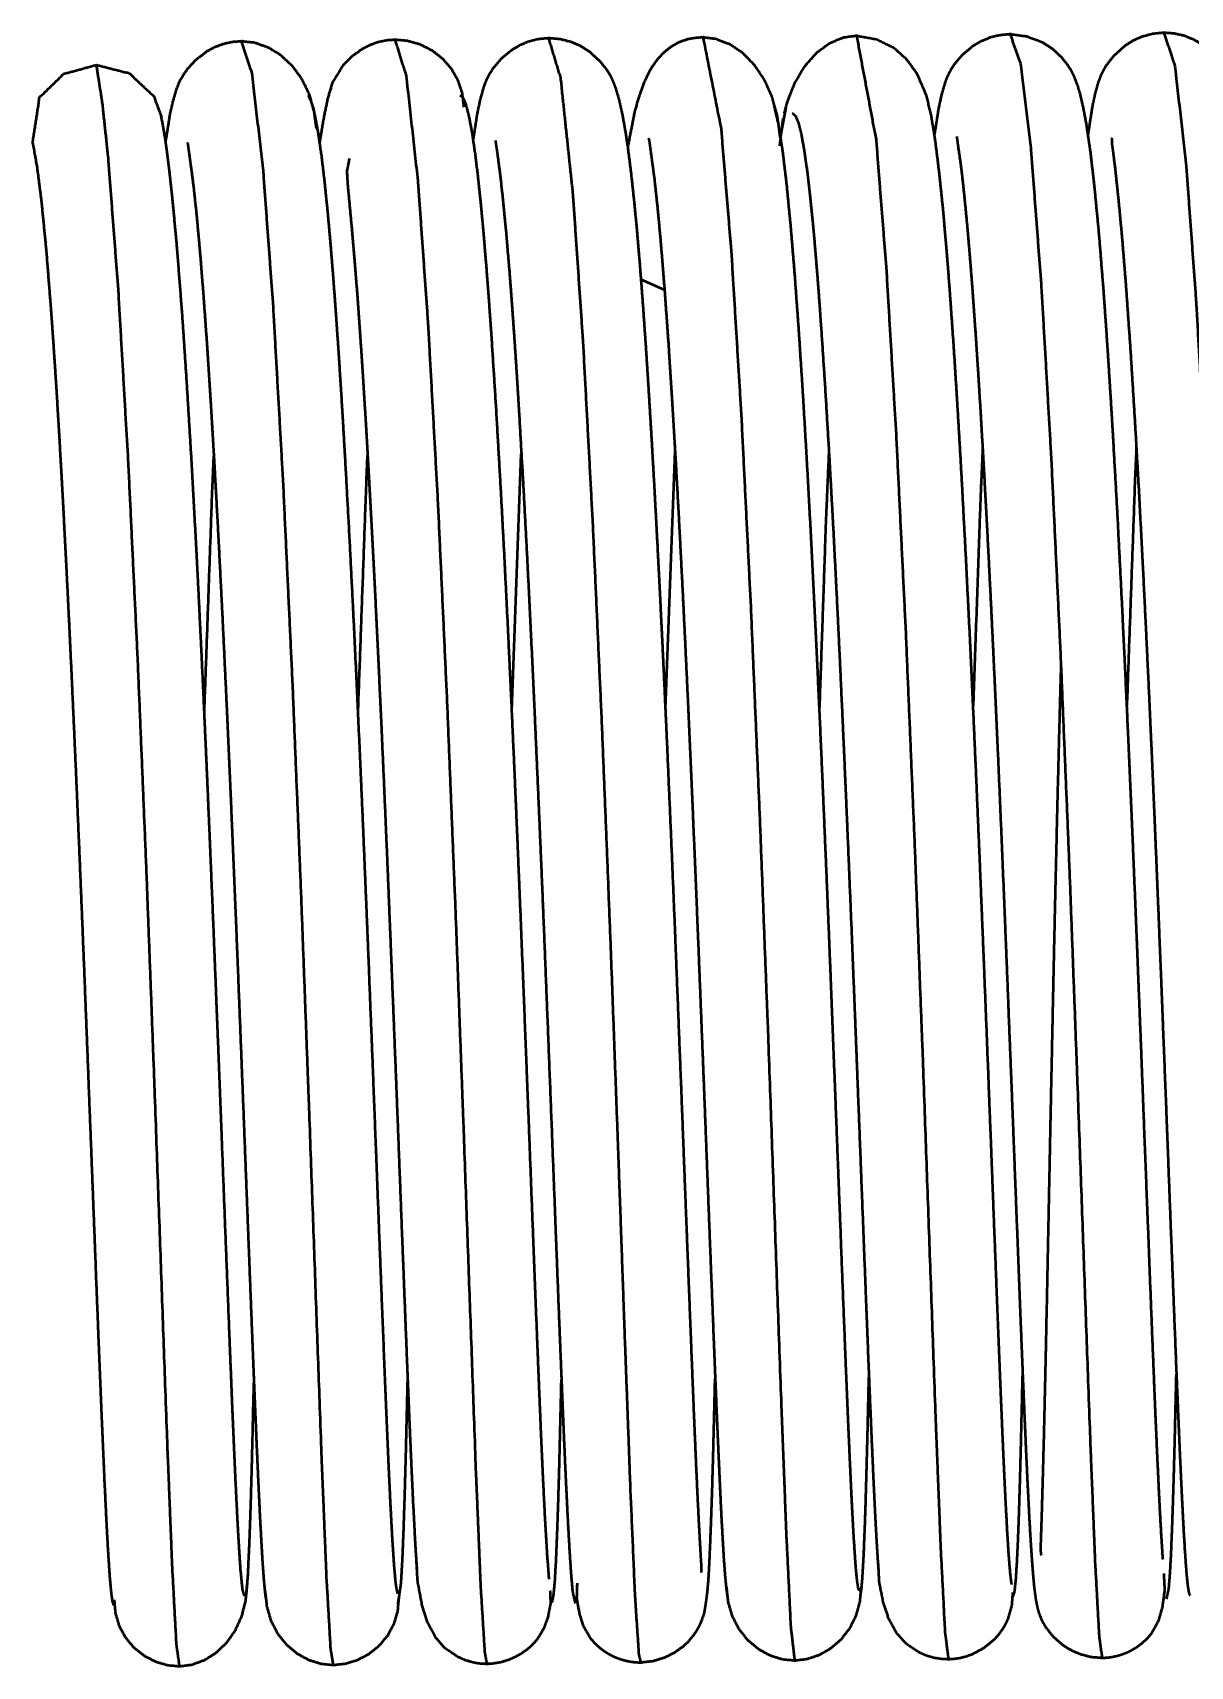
# Paper-space layout 'Layout1' of a CAD drawing. Header units: millimetres. Extents: x 69 to 348, y 30 to 269.
# Drawn here: x 165.58 to 170.85, y 125.33 to 132.77 of the extents above; entities that cross this region are included whole.
import ezdxf

# ---------------------------------------------------------------- set-up
doc = ezdxf.new("R2010")
doc.units = ezdxf.units.MM
doc.layers.add('170', color=7, linetype='Continuous', true_color=0xffffff)

psp = doc.layouts.get("Layout1")

# ---------------------------------------------------------------- linework, layer by layer
at = {"layer": '170', "color": 155, "linetype": 'Continuous', "lineweight": 50}
for p, q in [((168.9947, 132.3754), (168.9796, 132.2508)), ((169.0074, 132.4277), (168.9834, 132.2968)), ((168.347, 131.6451), (168.4532, 131.5971)), ((167.7607, 129.678), (167.8038, 130.8489)), ((168.4607, 129.6866), (168.504, 130.8612)), ((170.7235, 125.8247), (170.722, 125.8524)), ((167.3317, 125.7309), (167.3306, 125.729))]:
    psp.add_line(p, q, dxfattribs=at)
for points, knots in [([(167.9349, 132.7415), (167.8838, 132.7369), (167.8359, 132.7251), (167.7965, 132.7087), (167.76, 132.6872), (167.711, 132.6461), (167.6743, 132.6031), (167.6577, 132.5769), (167.6465, 132.5549), (167.6382, 132.5356), (167.6322, 132.5187), (167.6166, 132.464), (167.6029, 132.4003), (167.5843, 132.2803)], [0, 0, 0.079626, 0.156317, 0.222499, 0.28822, 0.387506, 0.475238, 0.523331, 0.561629, 0.594336, 0.622078, 0.710385, 0.81159, 1, 1]), ([(168.6245, 125.7569), (168.6249, 125.773), (168.6232, 125.8023), (168.6207, 125.8441), (168.6166, 125.9142), (168.612, 126.0009), (168.6068, 126.1068), (168.6012, 126.2279), (168.5957, 126.3537), (168.5899, 126.4915), (168.5784, 126.7764), (168.5556, 127.3606), (168.5331, 127.9451), (168.5047, 128.6655), (168.4871, 129.0917), (168.4686, 129.5176), (168.4581, 129.7494), (168.4473, 129.9779), (168.4357, 130.2162), (168.4238, 130.4484), (168.411, 130.6866), (168.398, 130.9155), (168.3842, 131.1442), (168.3702, 131.3599), (168.3568, 131.5491), (168.3433, 131.7245), (168.331, 131.868), (168.3185, 131.9991), (168.3038, 132.1336), (168.2886, 132.2516), (168.2757, 132.3352), (168.2619, 132.4088), (168.2504, 132.4587), (168.2376, 132.5034), (168.2297, 132.5259), (168.2204, 132.5491), (168.2112, 132.569), (168.1965, 132.5934), (168.1619, 132.6366), (168.1127, 132.6811), (168.0743, 132.7052), (168.0322, 132.7235), (167.9799, 132.7367), (167.9235, 132.7414)], [0, 0, 0.002246, 0.006332, 0.012161, 0.021933, 0.034024, 0.04878, 0.065655, 0.083175, 0.102372, 0.14206, 0.223437, 0.304859, 0.405206, 0.46458, 0.523906, 0.556213, 0.588053, 0.621252, 0.653614, 0.686825, 0.718737, 0.750629, 0.780716, 0.807115, 0.831591, 0.851639, 0.869974, 0.88881, 0.905361, 0.917137, 0.927561, 0.934694, 0.941165, 0.944487, 0.947965, 0.951009, 0.954974, 0.962683, 0.971908, 0.978226, 0.984609, 0.992129, 1, 1]), ([(168.3483, 125.3482), (168.34, 125.3835), (168.3223, 125.6477), (168.3009, 126.1436), (168.2754, 126.8358), (168.2453, 127.6839), (168.2108, 128.626), (168.1723, 129.5951), (168.1303, 130.5253), (168.0858, 131.3563), (168.0397, 132.0288), (167.9835, 132.5596), (167.9288, 132.7415)], [0, 0, 0.004888, 0.04061, 0.107572, 0.20103, 0.315515, 0.442697, 0.573534, 0.699161, 0.81143, 0.902376, 0.974383, 1, 1]), ([(168.6352, 132.7455), (168.5943, 132.7419), (168.5594, 132.7358), (168.519, 132.7219), (168.488, 132.704), (168.453, 132.6765), (168.4234, 132.6454), (168.3925, 132.6009), (168.367, 132.5506), (168.3411, 132.4828), (168.3194, 132.4065), (168.2883, 132.2476)], [0, 0, 0.061465, 0.114663, 0.178654, 0.232399, 0.299231, 0.363648, 0.444839, 0.529442, 0.638245, 0.75726, 1, 1]), ([(168.9827, 132.2897), (168.9698, 132.3855), (168.9465, 132.4717), (168.9113, 132.5508), (168.8662, 132.6182), (168.8122, 132.6735), (168.753, 132.7134), (168.6901, 132.7375), (168.6239, 132.7453)], [0, 0, 0.151869, 0.292209, 0.428213, 0.555701, 0.677107, 0.78941, 0.895225, 1, 1]), ([(168.6308, 132.7453), (168.713, 132.3292), (168.7594, 131.7689), (168.805, 131.0227), (168.8486, 130.1437), (168.8891, 129.1876), (168.926, 128.2208), (168.9867, 126.5259), (169.0105, 125.9104), (169.0302, 125.5094), (169.0479, 125.357)], [0, 0, 0.057281, 0.133195, 0.234153, 0.352999, 0.482215, 0.612865, 0.841892, 0.925067, 0.979285, 1, 1]), ([(169.3352, 132.7526), (169.2685, 132.7435), (169.2053, 132.7167), (169.1461, 132.6728), (169.0924, 132.6123), (169.048, 132.5382), (169.0136, 132.4514), (168.9995, 132.3987)], [0, 0, 0.128382, 0.259076, 0.399473, 0.553652, 0.718147, 0.896011, 1, 1]), ([(170.0364, 125.703), (170.0302, 125.7515), (170.0235, 125.8313), (170.0171, 125.9313), (170.0103, 126.0559), (170.0038, 126.1878), (169.997, 126.3371), (169.9907, 126.4838), (169.9841, 126.643), (169.9681, 127.0472), (169.954, 127.4097), (169.9428, 127.7021), (169.9289, 128.0607), (169.9112, 128.5103), (169.8887, 129.0602), (169.875, 129.3808), (169.8609, 129.6989), (169.8443, 130.0543), (169.8271, 130.3982), (169.8086, 130.7462), (169.7896, 131.0732), (169.7722, 131.3461), (169.7546, 131.5966), (169.739, 131.7951), (169.723, 131.9739), (169.7088, 132.1106), (169.695, 132.2271), (169.6838, 132.3082), (169.6705, 132.3868), (169.6484, 132.4806), (169.605, 132.5806), (169.5594, 132.6434), (169.501, 132.696), (169.4195, 132.7355), (169.3232, 132.7525)], [0, 0, 0.006756, 0.017807, 0.031637, 0.048854, 0.067078, 0.087712, 0.107979, 0.12996, 0.185797, 0.235857, 0.276246, 0.325779, 0.38788, 0.463831, 0.508119, 0.55206, 0.601165, 0.648694, 0.696784, 0.741989, 0.779735, 0.814384, 0.841866, 0.866645, 0.885609, 0.901808, 0.913103, 0.924104, 0.937411, 0.952451, 0.963166, 0.974007, 0.986505, 1, 1]), ([(169.3297, 132.7526), (169.4185, 132.2798), (169.4649, 131.6947), (169.5102, 130.9291), (169.5535, 130.0376), (169.5937, 129.0771), (169.6301, 128.1137), (169.6897, 126.4482), (169.7129, 125.8568), (169.7322, 125.4839), (169.748, 125.3631)], [0, 0, 0.06495, 0.144195, 0.247736, 0.368242, 0.498046, 0.628216, 0.853228, 0.933134, 0.983544, 1, 1]), ([(170.0348, 132.7595), (169.9837, 132.755), (169.9357, 132.7432), (169.8963, 132.7268), (169.8598, 132.7054), (169.8107, 132.6644), (169.7741, 132.6215), (169.7575, 132.5955), (169.7463, 132.5736), (169.738, 132.5545), (169.732, 132.5379), (169.7166, 132.485), (169.703, 132.4233), (169.6839, 132.301)], [0, 0, 0.079963, 0.156935, 0.223356, 0.289268, 0.388928, 0.476696, 0.524868, 0.563076, 0.595471, 0.623003, 0.708932, 0.807306, 1, 1]), ([(170.725, 125.8163), (170.7185, 125.9138), (170.7116, 126.0352), (170.705, 126.1682), (170.698, 126.3203), (170.6913, 126.4743), (170.6843, 126.6424), (170.6709, 126.9784), (170.6539, 127.4173), (170.6385, 127.8161), (170.6255, 128.1518), (170.6153, 128.4112), (170.6053, 128.6616), (170.5928, 128.9673), (170.581, 129.2468), (170.5688, 129.5255), (170.5536, 129.8594), (170.5379, 130.1858), (170.5189, 130.5567), (170.4994, 130.9075), (170.4883, 131.0931), (170.4771, 131.2704), (170.4656, 131.4417), (170.454, 131.6034), (170.4335, 131.858), (170.4123, 132.0777), (170.3951, 132.2249), (170.3769, 132.3491), (170.3625, 132.4265), (170.3467, 132.4928), (170.3352, 132.5302), (170.3202, 132.5682), (170.3142, 132.581), (170.3057, 132.5966), (170.2886, 132.6227), (170.2653, 132.652), (170.2242, 132.6906), (170.1757, 132.722), (170.1045, 132.7486), (170.0236, 132.7594)], [0, 0, 0.013684, 0.030703, 0.04934, 0.070656, 0.092247, 0.115791, 0.162871, 0.224364, 0.280244, 0.32728, 0.363616, 0.398713, 0.441537, 0.480705, 0.519761, 0.566563, 0.612312, 0.664296, 0.713489, 0.739522, 0.764397, 0.788437, 0.81112, 0.846882, 0.877794, 0.898543, 0.916109, 0.927135, 0.936675, 0.942155, 0.947868, 0.949846, 0.952342, 0.956708, 0.961954, 0.96984, 0.97793, 0.988569, 1, 1]), ([(170.0288, 132.7595), (170.0757, 132.6249), (170.124, 132.2271), (170.1703, 131.6178), (170.2155, 130.8337), (170.2584, 129.9307), (170.2982, 128.9665), (170.334, 128.0075), (170.3926, 126.3731), (170.4153, 125.8064), (170.4342, 125.4621), (170.4477, 125.3691)], [0, 0, 0.019236, 0.073316, 0.155779, 0.26177, 0.383783, 0.514012, 0.643532, 0.864238, 0.940775, 0.987316, 1, 1]), ([(170.7349, 132.7664), (170.6798, 132.7612), (170.6284, 132.7477), (170.5872, 132.7293), (170.5493, 132.7052), (170.5007, 132.6608), (170.4659, 132.6166), (170.4512, 132.5916), (170.4417, 132.5709), (170.4327, 132.5479), (170.4255, 132.5264), (170.4137, 132.4827), (170.4033, 132.4335), (170.3831, 132.3024)], [0, 0, 0.085485, 0.167471, 0.237175, 0.306446, 0.408001, 0.494751, 0.539544, 0.574627, 0.612897, 0.647722, 0.717692, 0.7952, 1, 1]), ([(171.4398, 125.7197), (171.433, 125.7419), (171.4269, 125.7962), (171.4205, 125.8824), (171.4141, 125.9889), (171.4073, 126.1198), (171.4007, 126.2595), (171.3937, 126.4174), (171.3871, 126.5748), (171.3737, 126.9085), (171.3608, 127.2397), (171.344, 127.6783), (171.333, 127.9635), (171.315, 128.4224), (171.2924, 128.9804), (171.2783, 129.3118), (171.2638, 129.6413), (171.2465, 130.0147), (171.2285, 130.3767), (171.2075, 130.7689), (171.186, 131.1347), (171.1742, 131.3191), (171.1623, 131.4935), (171.151, 131.6472), (171.1396, 131.7909), (171.1194, 132.0121), (171.0986, 132.2002), (171.0817, 132.3231), (171.0629, 132.4275), (171.0478, 132.4918), (171.0309, 132.5469), (171.0243, 132.5643), (171.0155, 132.584), (171.0038, 132.6061), (170.9864, 132.6326), (170.949, 132.6749), (170.8988, 132.7153), (170.862, 132.7362), (170.8222, 132.7518), (170.7741, 132.7627), (170.7229, 132.7663)], [0, 0, 0.003199, 0.010741, 0.022664, 0.037381, 0.055469, 0.074765, 0.096571, 0.118304, 0.164372, 0.210102, 0.270659, 0.310033, 0.373398, 0.450432, 0.496194, 0.541703, 0.593274, 0.643277, 0.697463, 0.748009, 0.773497, 0.797617, 0.818873, 0.838768, 0.869406, 0.895513, 0.912634, 0.927271, 0.936386, 0.944337, 0.946898, 0.94987, 0.953327, 0.957698, 0.965488, 0.974383, 0.980217, 0.986113, 0.992916, 1, 1]), ([(170.729, 132.7665), (170.7786, 132.614), (170.8295, 132.1713), (170.8757, 131.5384), (170.9207, 130.7366), (170.9633, 129.8228), (171.0026, 128.856), (171.038, 127.9023), (171.0955, 126.3007), (171.1177, 125.7594), (171.1362, 125.4439), (171.1479, 125.3751)], [0, 0, 0.021633, 0.081767, 0.167393, 0.275765, 0.399205, 0.529774, 0.65856, 0.874817, 0.947935, 0.990579, 1, 1]), ([(166.5352, 132.7274), (166.4882, 132.7236), (166.4438, 132.7136), (166.4062, 132.6993), (166.3712, 132.6803), (166.321, 132.6413), (166.2823, 132.5998), (166.249, 132.5485), (166.2322, 132.5058), (166.2169, 132.4539), (166.2048, 132.4014), (166.1841, 132.2722)], [0, 0, 0.073841, 0.145083, 0.207977, 0.270322, 0.369823, 0.458591, 0.554488, 0.626149, 0.710935, 0.795182, 1, 1]), ([(166.8719, 132.3297), (166.8603, 132.4127), (166.8383, 132.4877), (166.8044, 132.5567), (166.7607, 132.616), (166.7081, 132.6645), (166.6501, 132.6996), (166.5886, 132.7206), (166.5237, 132.7273)], [0, 0, 0.143858, 0.278167, 0.410304, 0.536803, 0.659812, 0.776166, 0.887864, 1, 1]), ([(166.9481, 125.3363), (166.9363, 125.4108), (166.9177, 125.7335), (166.8954, 126.2813), (166.8376, 127.8912), (166.8021, 128.8464), (166.7627, 129.8126), (166.72, 130.7238), (166.675, 131.5212), (166.6288, 132.1483), (166.5784, 132.5802), (166.5294, 132.7274)], [0, 0, 0.010183, 0.053803, 0.127785, 0.345175, 0.474157, 0.604651, 0.727744, 0.835532, 0.920375, 0.97906, 1, 1]), ([(167.2357, 132.7344), (167.1926, 132.7312), (167.1529, 132.7234), (167.1169, 132.711), (167.0843, 132.695), (167.0312, 132.6571), (166.9919, 132.6169), (166.9439, 132.5408), (166.923, 132.4699), (166.9052, 132.3852), (166.8884, 132.2866), (166.8854, 132.2659)], [0, 0, 0.066332, 0.128602, 0.18713, 0.242805, 0.343136, 0.429531, 0.567726, 0.681211, 0.814207, 0.967925, 1, 1]), ([(167.5433, 132.4276), (167.5355, 132.4901), (167.5168, 132.5476), (167.4865, 132.6007), (167.4464, 132.6471), (167.3975, 132.6851), (167.343, 132.7127), (167.2853, 132.729), (167.2238, 132.7343)], [0, 0, 0.128422, 0.251696, 0.376288, 0.501376, 0.627576, 0.751933, 0.8743, 1, 1]), ([(167.6482, 125.3422), (167.6382, 125.3953), (167.62, 125.6889), (167.5982, 126.211), (167.5415, 127.7869), (167.5065, 128.736), (167.4676, 129.7042), (167.4252, 130.6253), (167.3804, 131.44), (167.3342, 132.0901), (167.2813, 132.5682), (167.2298, 132.7344)], [0, 0, 0.007291, 0.046981, 0.11749, 0.33027, 0.45842, 0.589155, 0.713582, 0.823668, 0.911609, 0.976513, 1, 1]), ([(165.5795, 132.2647), (165.611, 132.472), (165.7208, 132.5787), (165.87, 132.6202)], [0, 0, 0.404987, 0.700861, 1, 1]), ([(166.2486, 125.3303), (166.2344, 125.4299), (166.2154, 125.7814), (166.1925, 126.3543), (166.1337, 127.9967), (166.0977, 128.9569), (166.0578, 129.9202), (166.0148, 130.8204), (165.9695, 131.5999), (165.9233, 132.2033), (165.8965, 132.4513), (165.87, 132.6202)], [0, 0, 0.01378, 0.061987, 0.140508, 0.365565, 0.497162, 0.629202, 0.752625, 0.859556, 0.942429, 0.976594, 1, 1]), ([(165.87, 132.6202), (166.0196, 132.5814), (166.1305, 132.4768), (166.1653, 132.3841)], [0, 0, 0.3805, 0.756213, 1, 1]), ([(167.2418, 125.6606), (167.234, 125.6964), (167.2254, 125.7859), (167.2174, 125.9083), (167.2088, 126.069), (167.201, 126.2338), (167.1927, 126.4225), (167.1855, 126.595), (167.17, 126.9824), (167.1562, 127.3378), (167.1435, 127.6675), (167.1284, 128.0579), (167.11, 128.5252), (167.0993, 128.7897), (167.086, 129.1083), (167.0722, 129.4266), (167.0556, 129.793), (167.0385, 130.1507), (167.0183, 130.5441), (166.9976, 130.9145), (166.9861, 131.1061), (166.9744, 131.2884), (166.962, 131.4701), (166.9495, 131.6396), (166.9363, 131.8037), (166.923, 131.9515), (166.909, 132.0885), (166.895, 132.2058), (166.8803, 132.3077), (166.8658, 132.3872), (166.8506, 132.4461), (166.8356, 132.4802)], [0, 0, 0.005362, 0.01851, 0.036445, 0.059986, 0.084112, 0.111735, 0.136979, 0.19369, 0.245705, 0.293957, 0.351088, 0.419492, 0.458201, 0.504831, 0.551427, 0.605068, 0.657443, 0.715052, 0.769314, 0.797382, 0.824095, 0.850737, 0.875593, 0.899661, 0.921375, 0.941507, 0.958784, 0.97384, 0.985658, 0.99456, 1, 1]), ([(167.9309, 125.7266), (167.922, 125.8405), (167.9124, 126.0029), (167.9034, 126.1848), (167.8937, 126.4011), (167.885, 126.6097), (167.8758, 126.8395), (167.8593, 127.2603), (167.8415, 127.7255), (167.8293, 128.04), (167.8138, 128.4346), (167.7966, 128.8585), (167.7855, 129.1243), (167.7741, 129.3899), (167.76, 129.7049), (167.7455, 130.0142), (167.7282, 130.3643), (167.7104, 130.6992), (167.6896, 131.0588), (167.6685, 131.3882), (167.6568, 131.5536), (167.645, 131.7073), (167.6326, 131.8561), (167.6201, 131.99), (167.6069, 132.1144), (167.5938, 132.221), (167.58, 132.314), (167.5663, 132.3868), (167.552, 132.4411), (167.5379, 132.4724), (167.5249, 132.4803)], [0, 0, 0.016861, 0.04087, 0.06773, 0.099681, 0.130479, 0.164416, 0.226549, 0.295232, 0.341663, 0.399928, 0.462522, 0.501775, 0.540994, 0.587513, 0.633192, 0.684914, 0.734386, 0.787535, 0.836234, 0.860697, 0.883445, 0.905472, 0.925312, 0.943765, 0.959616, 0.97348, 0.984408, 0.992704, 0.997763, 1, 1]), ([(166.5435, 125.6503), (166.5351, 125.6805), (166.5262, 125.77), (166.5166, 125.9165), (166.5073, 126.0948), (166.4972, 126.3132), (166.4877, 126.538), (166.4775, 126.7895), (166.4581, 127.2857), (166.4399, 127.7581), (166.4237, 128.1747), (166.417, 128.3446), (166.4039, 128.6723), (166.3892, 129.0303), (166.3806, 129.2317), (166.3699, 129.4782), (166.3589, 129.7225), (166.3454, 130.0078), (166.3317, 130.286), (166.3153, 130.5974), (166.2986, 130.8937), (166.2792, 131.2097), (166.2595, 131.499), (166.2371, 131.7865), (166.2144, 132.0295), (166.2021, 132.1407), (166.1899, 132.2369), (166.177, 132.322), (166.1641, 132.3906)], [0, 0, 0.004645, 0.017951, 0.039698, 0.06613, 0.0985, 0.131812, 0.169086, 0.242609, 0.31261, 0.374339, 0.399511, 0.44807, 0.501129, 0.530972, 0.567499, 0.603713, 0.646005, 0.687244, 0.733413, 0.777359, 0.824228, 0.867163, 0.909856, 0.946002, 0.962559, 0.976922, 0.989672, 1, 1]), ([(169.3433, 125.6736), (169.338, 125.6859), (169.3328, 125.72), (169.3273, 125.7762), (169.3214, 125.8572), (169.3151, 125.961), (169.3083, 126.0904), (169.3012, 126.2413), (169.2934, 126.4172), (169.2852, 126.6129), (169.2763, 126.8326), (169.257, 127.3305), (169.2349, 127.9016), (169.2103, 128.5296), (169.197, 128.8563), (169.1829, 129.1926), (169.1684, 129.5278), (169.153, 129.8657), (169.1372, 130.1952), (169.1206, 130.5201), (169.1037, 130.8293), (169.0861, 131.1267), (169.0682, 131.4018), (169.0498, 131.6565), (169.0312, 131.8813), (169.0123, 132.0763), (168.9934, 132.2338), (168.9742, 132.3541), (168.9552, 132.4336)], [0, 0, 0.001975, 0.007059, 0.015394, 0.02739, 0.042741, 0.061867, 0.084158, 0.11015, 0.139059, 0.171511, 0.245055, 0.329415, 0.422179, 0.470436, 0.520121, 0.569648, 0.619563, 0.668259, 0.716278, 0.761983, 0.805957, 0.846639, 0.884334, 0.917635, 0.946542, 0.969957, 0.987947, 1, 1]), ([(169.038, 132.3984), (169.0393, 132.3986), (169.0525, 132.3873), (169.0659, 132.3534), (169.0789, 132.3002), (169.0919, 132.2268), (169.1044, 132.1383), (169.1171, 132.0318), (169.1291, 131.9141), (169.1411, 131.7811), (169.1525, 131.6417), (169.1638, 131.4903), (169.1845, 131.1842), (169.2049, 130.8455), (169.2226, 130.5258), (169.2399, 130.1883), (169.2544, 129.8868), (169.2685, 129.5777), (169.2801, 129.3149), (169.2914, 129.0504), (169.3089, 128.6252), (169.3215, 128.3079), (169.3303, 128.0837), (169.3413, 127.8004), (169.3557, 127.4272), (169.3727, 126.9881), (169.3823, 126.7446), (169.3914, 126.5211), (169.4015, 126.2855), (169.4109, 126.0826), (169.4159, 125.9849), (169.4207, 125.8988), (169.4257, 125.8203), (169.4304, 125.7555)], [0, 0, 0.000196, 0.002798, 0.008269, 0.016485, 0.02767, 0.041073, 0.057167, 0.074918, 0.094946, 0.115926, 0.138708, 0.184734, 0.235632, 0.283671, 0.334363, 0.379644, 0.426068, 0.465541, 0.505252, 0.569096, 0.616739, 0.650397, 0.69293, 0.74896, 0.814875, 0.851437, 0.884999, 0.920369, 0.95084, 0.965522, 0.978463, 0.990259, 1, 1]), ([(169.7866, 132.2935), (169.7869, 132.2835), (169.7926, 132.2436), (169.8021, 132.1779), (169.8091, 132.1224), (169.8163, 132.0576), (169.8252, 131.9707), (169.8345, 131.872), (169.8453, 131.7456), (169.8563, 131.6055), (169.8687, 131.4332), (169.8812, 131.2466), (169.8939, 131.043), (169.9064, 130.8275), (169.9183, 130.6128), (169.93, 130.3895), (169.941, 130.1711), (169.9518, 129.9469), (169.9618, 129.7308), (169.9717, 129.5115), (169.9892, 129.106), (170.006, 128.6994), (170.0335, 128.0056), (170.0564, 127.4128), (170.0813, 126.7767), (170.0879, 126.6132), (170.0944, 126.4599), (170.1012, 126.3048), (170.1078, 126.1633), (170.1147, 126.0268), (170.1215, 125.9072), (170.1275, 125.8154), (170.1336, 125.7373), (170.1386, 125.6861), (170.1445, 125.6415), (170.1496, 125.6132), (170.1556, 125.5873), (170.16, 125.5723), (170.1681, 125.5512), (170.1711, 125.5442), (170.1754, 125.5353), (170.1818, 125.5235), (170.1897, 125.5102), (170.2252, 125.465), (170.2701, 125.4265), (170.3077, 125.4035), (170.3482, 125.386), (170.3993, 125.3732), (170.4534, 125.3692)], [0, 0, 0.001407, 0.00707, 0.016396, 0.024262, 0.033433, 0.0457, 0.05964, 0.077472, 0.097215, 0.121502, 0.147788, 0.176453, 0.20679, 0.237016, 0.268445, 0.299184, 0.330727, 0.361132, 0.391993, 0.449033, 0.506231, 0.603817, 0.68721, 0.776675, 0.799679, 0.821241, 0.843056, 0.862976, 0.882178, 0.899013, 0.911943, 0.922962, 0.930186, 0.93651, 0.940552, 0.944284, 0.946485, 0.949671, 0.950729, 0.952122, 0.954006, 0.95618, 0.964263, 0.972577, 0.978776, 0.984964, 0.992377, 1, 1]), ([(165.5794, 132.2652), (165.5994, 132.1518), (165.6193, 131.9947), (165.6412, 131.7714), (165.6628, 131.5), (165.6743, 131.3369), (165.6858, 131.1626), (165.6976, 130.9697), (165.7093, 130.7666), (165.7213, 130.5448), (165.7332, 130.314), (165.7461, 130.0534), (165.7587, 129.7851), (165.7723, 129.4827), (165.7855, 129.1761), (165.7996, 128.8389), (165.8132, 128.5033), (165.8408, 127.7956), (165.8677, 127.0975), (165.8808, 126.7641), (165.8929, 126.4656), (165.9049, 126.189), (165.916, 125.9613), (165.9215, 125.863), (165.9267, 125.7801), (165.9318, 125.7117), (165.9368, 125.6608), (165.9416, 125.627), (165.9462, 125.6118), (165.9478, 125.6108)], [0, 0, 0.017275, 0.041021, 0.074665, 0.115497, 0.140026, 0.166218, 0.195199, 0.22571, 0.259017, 0.293679, 0.332811, 0.373098, 0.418487, 0.464509, 0.515119, 0.565496, 0.671708, 0.776478, 0.82652, 0.871329, 0.912839, 0.947038, 0.961801, 0.974251, 0.984545, 0.992216, 0.997338, 0.999721, 1, 1]), ([(166.2843, 132.265), (166.2846, 132.2634), (166.287, 132.2481), (166.2907, 132.2199), (166.2992, 132.1595), (166.31, 132.0762), (166.3248, 131.941), (166.34, 131.7756), (166.3571, 131.5628), (166.3743, 131.3209), (166.3906, 131.0683), (166.4066, 130.7961), (166.4216, 130.5234), (166.4365, 130.2374), (166.4501, 129.9593), (166.4634, 129.6737), (166.4756, 129.4018), (166.4875, 129.1273), (166.4996, 128.8376), (166.5113, 128.5493), (166.5377, 127.8783), (166.5654, 127.1597), (166.5793, 126.8058), (166.5862, 126.6326), (166.5929, 126.4708), (166.5997, 126.3122), (166.6061, 126.1678), (166.6127, 126.0315), (166.6189, 125.9127), (166.6252, 125.8077), (166.6311, 125.7243), (166.6371, 125.6615), (166.6427, 125.6237)], [0, 0, 0.000236, 0.002574, 0.006847, 0.016016, 0.028641, 0.049087, 0.074046, 0.106148, 0.142594, 0.18064, 0.221639, 0.262689, 0.305733, 0.347587, 0.390571, 0.431478, 0.472775, 0.51636, 0.559739, 0.660677, 0.768779, 0.822008, 0.848067, 0.872418, 0.896281, 0.918007, 0.938516, 0.956394, 0.972216, 0.984773, 0.994262, 1, 1]), ([(167.6864, 132.2754), (167.6864, 132.2714), (167.6894, 132.2496), (167.6947, 132.2135), (167.7047, 132.1381), (167.7166, 132.0364), (167.7331, 131.8704), (167.7503, 131.6676), (167.7605, 131.5327), (167.7709, 131.3869), (167.7817, 131.2241), (167.7925, 131.0516), (167.8122, 130.7104), (167.8316, 130.3443), (167.8484, 130.0037), (167.8648, 129.6516), (167.8787, 129.3386), (167.8922, 129.0228), (167.9034, 128.7537), (167.9232, 128.2575), (167.9433, 127.7402), (167.9607, 127.2892), (167.974, 126.9472), (167.9879, 126.5999), (167.9947, 126.4345), (168.002, 126.2669), (168.009, 126.1165), (168.0162, 125.9723), (168.0231, 125.8509), (168.0302, 125.7464), (168.0369, 125.672), (168.0486, 125.618)], [0, 0, 0.000603, 0.003899, 0.009381, 0.020783, 0.036128, 0.061149, 0.091656, 0.111953, 0.133857, 0.158328, 0.184248, 0.235493, 0.29046, 0.341582, 0.394446, 0.441414, 0.48881, 0.52919, 0.603659, 0.68128, 0.748957, 0.800274, 0.852386, 0.877201, 0.902364, 0.924943, 0.946587, 0.964809, 0.980527, 0.991717, 1, 1]), ([(168.3842, 132.2836), (168.3845, 132.2823), (168.3868, 132.2676), (168.3904, 132.2402), (168.3987, 132.181), (168.4094, 132.0989), (168.424, 131.9649), (168.4391, 131.8013), (168.456, 131.5912), (168.4731, 131.3529), (168.4892, 131.1037), (168.5052, 130.8349), (168.5202, 130.5647), (168.535, 130.2809), (168.5486, 130.0034), (168.562, 129.7182), (168.5742, 129.4454), (168.5861, 129.1698), (168.5984, 128.8782), (168.6102, 128.5878), (168.6369, 127.9121), (168.6647, 127.1891), (168.6787, 126.8324), (168.6857, 126.6575), (168.6924, 126.4939), (168.6992, 126.3336), (168.7058, 126.1877), (168.7123, 126.0501), (168.7186, 125.9306), (168.7249, 125.8256), (168.7309, 125.7428), (168.7369, 125.6806), (168.7425, 125.6439)], [0, 0, 0.000202, 0.002439, 0.006601, 0.015591, 0.02804, 0.048295, 0.072996, 0.104699, 0.140607, 0.178152, 0.218646, 0.25933, 0.302054, 0.343826, 0.386758, 0.427825, 0.469294, 0.513174, 0.55688, 0.658547, 0.767336, 0.821, 0.847317, 0.871933, 0.896053, 0.918018, 0.938723, 0.956719, 0.972543, 0.985023, 0.994411, 1, 1]), ([(170.4927, 132.2858), (170.4913, 132.2838), (170.492, 132.2617), (170.4978, 132.2187), (170.5084, 132.133), (170.5208, 132.0175), (170.5381, 131.8322), (170.5563, 131.6073), (170.576, 131.3281), (170.5956, 131.0158), (170.6131, 130.7103), (170.6303, 130.3856), (170.6453, 130.084), (170.66, 129.7726), (170.6726, 129.4944), (170.6848, 129.213), (170.695, 128.971), (170.7049, 128.7296), (170.7166, 128.4407), (170.7235, 128.2643), (170.7386, 127.8787), (170.7465, 127.6724), (170.7598, 127.3266), (170.7738, 126.9667), (170.7881, 126.6086), (170.7955, 126.4321), (170.8025, 126.2714), (170.8098, 126.1151), (170.8167, 125.9795), (170.8238, 125.8577), (170.8305, 125.7634), (170.8373, 125.6944), (170.8437, 125.6591), (170.8472, 125.6539)], [0, 0, 0.000371, 0.003693, 0.010225, 0.02322, 0.040711, 0.068716, 0.102678, 0.144799, 0.191895, 0.237956, 0.286884, 0.332332, 0.379265, 0.421172, 0.463562, 0.500012, 0.536378, 0.579893, 0.60647, 0.664546, 0.695625, 0.747705, 0.801912, 0.855857, 0.882435, 0.906648, 0.930198, 0.950626, 0.968991, 0.983227, 0.993665, 0.999064, 1, 1]), ([(167.0208, 132.1939), (167.0094, 132.1358), (167.0136, 132.0686), (167.0334, 131.8567), (167.0455, 131.7161), (167.0578, 131.5584), (167.0702, 131.3855), (167.0826, 131.1985), (167.095, 130.9988), (167.1073, 130.7881), (167.1195, 130.5671), (167.1315, 130.3382), (167.1434, 130.1016), (167.1553, 129.8526), (167.167, 129.5985), (167.1802, 129.3015), (167.1929, 129.0023), (167.207, 128.6596), (167.2352, 127.9472), (167.2636, 127.2097), (167.2841, 126.689), (167.2907, 126.5272), (167.2973, 126.3699), (167.3037, 126.2256), (167.31, 126.0896), (167.3161, 125.9696), (167.3221, 125.8626), (167.3279, 125.7738)], [0, 0, 0.009206, 0.019686, 0.052789, 0.074734, 0.099331, 0.126288, 0.155431, 0.186553, 0.219389, 0.253802, 0.289453, 0.326297, 0.365062, 0.404626, 0.450866, 0.497442, 0.550783, 0.661667, 0.776449, 0.857488, 0.882669, 0.907168, 0.929621, 0.950801, 0.969481, 0.986154, 1, 1]), ([(169.9039, 130.8761), (169.8939, 130.6478), (169.8606, 129.7037)], [0, 0, 0.194784, 1, 1]), ([(166.3611, 129.6689), (166.3971, 130.6782), (166.4042, 130.8392)], [0, 0, 0.862422, 1, 1]), ([(167.0608, 129.6694), (167.1006, 130.7671), (167.1039, 130.8422)], [0, 0, 0.935938, 1, 1]), ([(169.204, 130.8693), (169.1905, 130.5561), (169.1606, 129.694)], [0, 0, 0.266512, 1, 1]), ([(170.6034, 130.8753), (170.5973, 130.7379), (170.5603, 129.7031)], [0, 0, 0.117274, 1, 1]), ([(170.2599, 129.8819), (170.2536, 129.6543), (170.2435, 129.2563), (170.2341, 128.8558), (170.2265, 128.5128), (170.2134, 127.8809), (170.2023, 127.3254), (170.1922, 126.8299), (170.1874, 126.6088), (170.1827, 126.4063), (170.1781, 126.2294), (170.1738, 126.0758), (170.1699, 125.9515), (170.1681, 125.8985), (170.167, 125.8588), (170.1699, 125.8366)], [0, 0, 0.056244, 0.154636, 0.253642, 0.33843, 0.494612, 0.631916, 0.754399, 0.809051, 0.859102, 0.902842, 0.940795, 0.971531, 0.984634, 0.994455, 1, 1]), ([(168.3424, 125.3482), (168.403, 125.3547), (168.4592, 125.3717), (168.5018, 125.3936), (168.5404, 125.4213), (168.5662, 125.4456), (168.5885, 125.4722), (168.6019, 125.492), (168.6125, 125.5103), (168.6181, 125.5216), (168.6224, 125.5313), (168.6358, 125.5682), (168.6406, 125.5918), (168.6463, 125.6298), (168.6518, 125.6733), (168.6573, 125.7415), (168.6614, 125.8213), (168.6667, 125.9497), (168.6722, 126.105), (168.677, 126.2696), (168.6816, 126.4548), (168.686, 126.6401)], [0, 0, 0.041557, 0.081589, 0.114264, 0.146677, 0.170855, 0.194505, 0.210807, 0.2252, 0.233813, 0.241035, 0.267832, 0.284242, 0.310458, 0.340312, 0.387001, 0.441431, 0.529098, 0.635026, 0.747286, 0.873639, 1, 1]), ([(169.3474, 125.6456), (169.3529, 125.6845), (169.3583, 125.7531), (169.363, 125.841), (169.3676, 125.9533), (169.3717, 126.0748), (169.3757, 126.215), (169.3794, 126.3547), (169.383, 126.5074), (169.3861, 126.6453)], [0, 0, 0.039232, 0.107974, 0.195967, 0.308282, 0.429772, 0.569925, 0.70953, 0.862153, 1, 1]), ([(170.0431, 125.6501), (170.0496, 125.6689), (170.0551, 125.7192), (170.0604, 125.8007), (170.0653, 125.9038), (170.07, 126.0331), (170.0744, 126.1758), (170.0787, 126.3394), (170.0861, 126.6567)], [0, 0, 0.019711, 0.069875, 0.150819, 0.253151, 0.381508, 0.523033, 0.685321, 1, 1]), ([(170.7413, 125.6373), (170.7512, 125.6797), (170.7567, 125.7453), (170.762, 125.8406), (170.7667, 125.9537), (170.7714, 126.0911), (170.7757, 126.237), (170.7799, 126.4016), (170.7859, 126.6595)], [0, 0, 0.042431, 0.106793, 0.19999, 0.31049, 0.444729, 0.587276, 0.748053, 1, 1]), ([(166.5527, 125.6542), (166.5597, 125.7461), (166.5665, 125.8891), (166.5723, 126.0546), (166.578, 126.257), (166.5866, 126.6206)], [0, 0, 0.095332, 0.243341, 0.414582, 0.623988, 1, 1]), ([(167.2427, 125.6134), (167.2568, 125.7074), (167.2629, 125.8133), (167.2687, 125.9579), (167.2736, 126.11), (167.2785, 126.2882), (167.2865, 126.6293)], [0, 0, 0.093401, 0.19764, 0.339925, 0.489476, 0.664671, 1, 1]), ([(167.9431, 125.6236), (167.945, 125.6249), (167.9511, 125.6532), (167.9569, 125.7171), (167.9621, 125.807), (167.9672, 125.9258), (167.9718, 126.0598), (167.9764, 126.2172), (167.9805, 126.3806), (167.9848, 126.5616), (167.9864, 126.6338)], [0, 0, 0.002296, 0.030844, 0.094264, 0.183151, 0.300566, 0.432955, 0.588523, 0.749957, 0.928728, 1, 1]), ([(167.3243, 125.8312), (167.3305, 125.7176), (167.3501, 125.6123), (167.3737, 125.5359), (167.4113, 125.4644), (167.453, 125.4162), (167.5156, 125.3737), (167.546, 125.3604), (167.5816, 125.3496), (167.5989, 125.3462), (167.6172, 125.3437), (167.6351, 125.3425), (167.6539, 125.3423)], [0, 0, 0.171322, 0.332551, 0.452903, 0.574602, 0.67057, 0.784368, 0.834336, 0.890375, 0.916822, 0.944675, 0.971666, 1, 1]), ([(169.4266, 125.8118), (169.4322, 125.7124), (169.4511, 125.6186), (169.4744, 125.5485), (169.5116, 125.4818), (169.5537, 125.4354), (169.6155, 125.3942), (169.6461, 125.3807), (169.6815, 125.3704), (169.7157, 125.3652), (169.7537, 125.3632)], [0, 0, 0.159091, 0.31212, 0.430363, 0.552505, 0.652574, 0.77144, 0.82485, 0.883775, 0.939104, 1, 1]), ([(170.4422, 125.3691), (170.4604, 125.3695), (170.4787, 125.3711), (170.4963, 125.3738), (170.5138, 125.3776), (170.5307, 125.3823), (170.5469, 125.3879), (170.563, 125.3944), (170.5779, 125.4015), (170.6075, 125.4189), (170.632, 125.4372), (170.6559, 125.4599), (170.6745, 125.4825), (170.7066, 125.5412), (170.7228, 125.5987), (170.7336, 125.6764), (170.7296, 125.7535)], [0, 0, 0.033121, 0.066553, 0.098931, 0.131363, 0.16335, 0.194509, 0.22593, 0.255965, 0.318383, 0.373921, 0.433838, 0.486937, 0.608612, 0.717165, 0.859786, 1, 1]), ([(166.2429, 125.3303), (166.304, 125.338), (166.3614, 125.3588), (166.4151, 125.3926), (166.4633, 125.4387), (166.5025, 125.4946), (166.5318, 125.5592), (166.5494, 125.6289), (166.5563, 125.7054)], [0, 0, 0.113827, 0.226805, 0.344151, 0.46757, 0.593841, 0.724963, 0.857855, 1, 1]), ([(167.6427, 125.3423), (167.6789, 125.3443), (167.7144, 125.3508), (167.7474, 125.3611), (167.7787, 125.3747), (167.8078, 125.3914), (167.8332, 125.4098), (167.8569, 125.4312), (167.8763, 125.4531), (167.9086, 125.5058), (167.9264, 125.5563), (167.9383, 125.6176), (167.9359, 125.6738)], [0, 0, 0.072397, 0.144294, 0.213289, 0.281417, 0.34825, 0.410956, 0.474656, 0.532998, 0.656335, 0.763114, 0.887718, 1, 1]), ([(168.0577, 125.7092), (168.0555, 125.6402), (168.0681, 125.5685), (168.0858, 125.5137), (168.1191, 125.4572), (168.1384, 125.4351), (168.1627, 125.4131), (168.1878, 125.395), (168.2175, 125.3783), (168.2327, 125.3714), (168.2488, 125.3652), (168.2652, 125.3599), (168.2822, 125.3555), (168.2997, 125.352), (168.3174, 125.3496), (168.3357, 125.3484), (168.3539, 125.3483)], [0, 0, 0.129542, 0.26604, 0.37405, 0.497138, 0.552061, 0.61355, 0.671574, 0.735566, 0.766811, 0.79912, 0.831471, 0.864356, 0.897921, 0.931303, 0.965809, 1, 1]), ([(168.7372, 125.6901), (168.7449, 125.6215), (168.7633, 125.559), (168.7933, 125.5012), (168.8331, 125.4511), (168.8816, 125.4101), (168.9355, 125.3804), (168.9929, 125.3627), (169.0537, 125.3571)], [0, 0, 0.135519, 0.263494, 0.391344, 0.51679, 0.641563, 0.762311, 0.880159, 1, 1]), ([(169.0424, 125.357), (169.103, 125.3638), (169.16, 125.3824), (169.2133, 125.4128), (169.261, 125.4543), (169.2997, 125.5045), (169.3286, 125.5621), (169.3457, 125.6242), (169.3521, 125.6919)], [0, 0, 0.120627, 0.239061, 0.360312, 0.485306, 0.610744, 0.738144, 0.865452, 1, 1]), ([(165.9502, 125.6326), (165.9559, 125.5713), (165.9729, 125.5145), (166.0011, 125.4623), (166.0394, 125.4165), (166.0863, 125.3791), (166.1389, 125.3519), (166.1947, 125.3357), (166.2542, 125.3304)], [0, 0, 0.129129, 0.253289, 0.377718, 0.503, 0.628766, 0.752917, 0.874636, 1, 1]), ([(166.6374, 125.6705), (166.6452, 125.6016), (166.6636, 125.5387), (166.6936, 125.4807), (166.7333, 125.4305), (166.7819, 125.3894), (166.8358, 125.3597), (166.8932, 125.342), (166.954, 125.3364)], [0, 0, 0.135866, 0.2641, 0.392056, 0.517523, 0.642201, 0.762757, 0.880377, 1, 1]), ([(166.9426, 125.3363), (167.0028, 125.3426), (167.059, 125.3597), (167.1118, 125.3878), (167.1588, 125.4261), (167.197, 125.4725), (167.2252, 125.5253), (167.2419, 125.5823), (167.2474, 125.6438)], [0, 0, 0.125793, 0.24809, 0.372469, 0.498573, 0.623663, 0.748092, 0.871496, 1, 1]), ([(169.7422, 125.3631), (169.7718, 125.3644), (169.8009, 125.3687), (169.8295, 125.376), (169.8575, 125.3862), (169.9099, 125.4144), (169.9561, 125.4519), (169.9761, 125.4737), (169.9938, 125.4975), (170.0089, 125.5231), (170.0212, 125.55), (170.0373, 125.6066), (170.042, 125.6669)], [0, 0, 0.06233, 0.124132, 0.186402, 0.248957, 0.374149, 0.499339, 0.56174, 0.624133, 0.686517, 0.748744, 0.872593, 1, 1])]:
    psp.add_open_spline(points, degree=1, knots=knots, dxfattribs=at)

doc.saveas('drawing.dxf')
